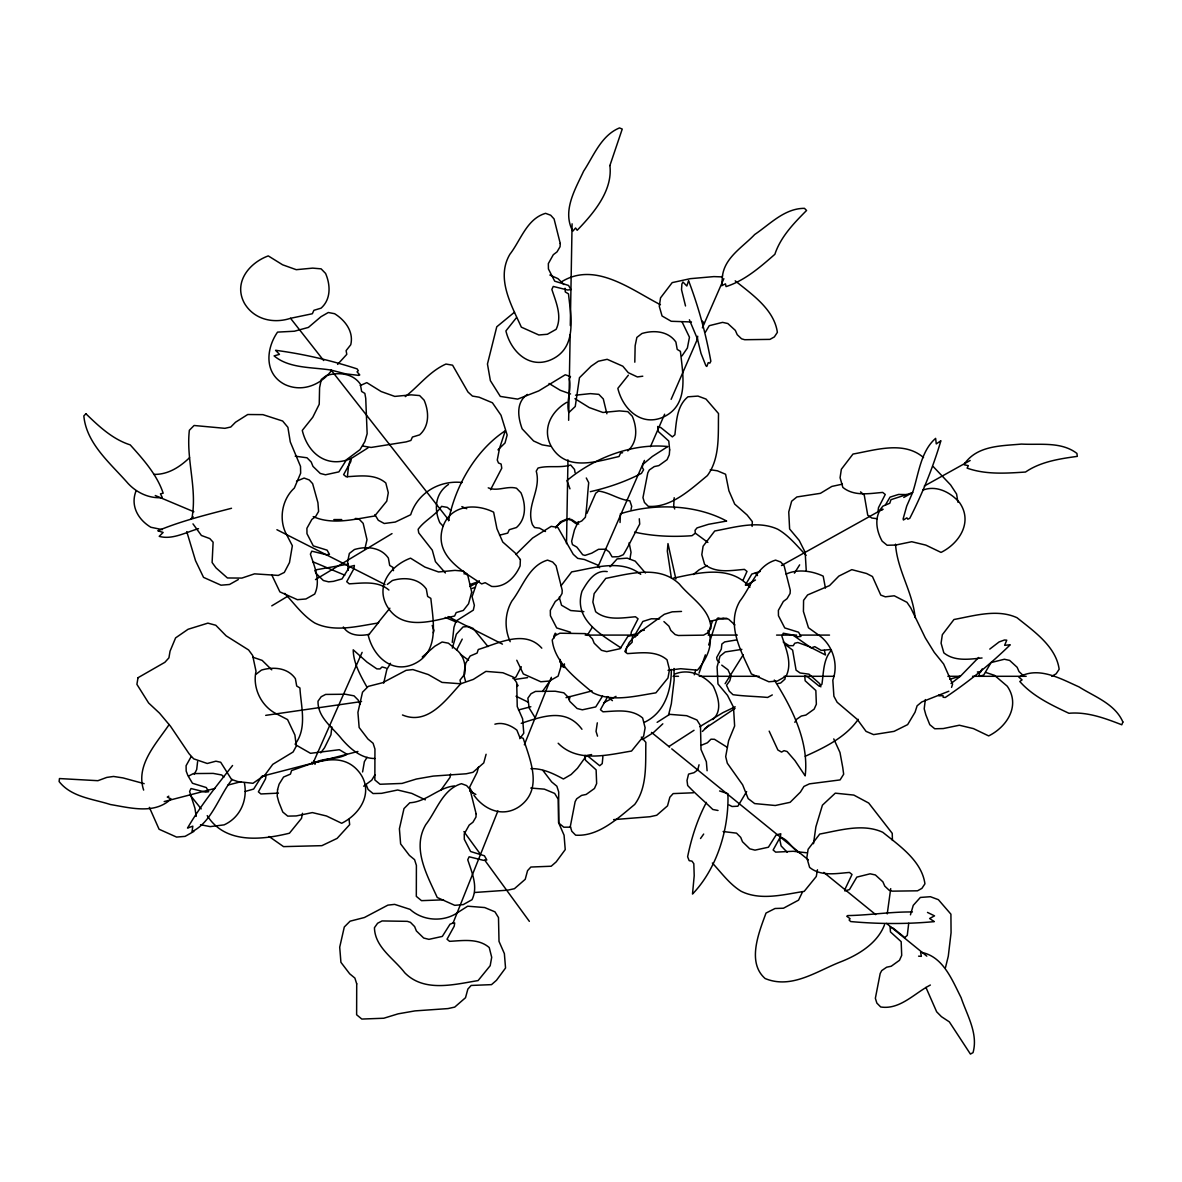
<?xml version="1.0" encoding="UTF-8"?>
<svg xmlns="http://www.w3.org/2000/svg" width="1182" height="1182" viewBox="0 0 1182 1182"><rect width="100%" height="100%" fill="white"/><g stroke="black" fill="none" stroke-linecap="round" stroke-linejoin="round"><path stroke-width="1.5" d="M560.179 659.453L561.169 665.968L564.331 667.475L564.405 663.856M566.503 543.646L567.966 459.872M568.645 420.304L570.152 334.639M570.3 325.508L572.088 223.812M192.134 517.036C197.099 487.678 186.017 459.31 189.356 430.278L194.084 425.49L224.89 428.327L230.785 427.012L235.528 422.225L247.732 414.513L262.906 414.646L282.631 421.014L287.891 427.308L290.27 441.905L300.509 466.373L300.656 473.184L294.333 488.077A34.795 29.535 -82 0 0 285.512 532.55L292.353 545.759L289.487 562.573L284.315 572.428L278.272 575.427L254.529 573.846L241.867 578.087L227.432 577.968L215.996 567.862L212.11 562.514L213.115 542.198L209.805 538.578L201.398 535.476L192.991 523.877M697.262 339.515L697.705 336.205M785.099 676.725L784.996 679.089L780.652 683.019L777.401 683.654M752.121 526.418L752.328 521.617L747.083 514.968L734.702 504.093L728.91 490.781L725.585 474.248L717.371 470.805L710.293 469.727M362.593 771.949L364.381 761.636L367.055 757.322M463.965 673.504L465.752 663.176L470.2 655.995L477.1 653.07L478.267 649.509C498.11 643.466 524.734 629.031 541.799 648.164M674.198 497.696L673.696 506.029L674.7 508.984M602.894 756.731L602.229 763.616L599.702 765.714L588.193 756.406L585.046 755.313L585.43 760.144L596.127 769.866L596.644 783.577L594.443 788.497L586.183 794.437L581.618 795.397L576.683 798.796L575.132 801.677L570.315 826.484L571.807 831.271L575.649 835.172C598.609 836.753 617.935 818.18 634.719 804.44C647.633 786.917 645.372 763.084 645.86 742.385L641.309 737.11M890.711 888.628L887.239 913.878M347.375 476.76L348.69 464.969L350.832 458.719L368.03 447.845M452.278 642.417L453.962 627.258L456.119 620.993L473.317 610.134L474.366 605.347L472.076 596.688L476.73 583.14L479.286 580.82M197.601 761.636L196.7 769.497L194.276 774.373M331.846 726.915L330.945 734.776L324.503 747.778L320.721 752.86M634.808 362.194L635.148 345.705L636.862 337.417L641.944 333.501C653.853 329.955 668.214 330.99 675.897 342.041L677.212 349.414L680.418 351.35C682.856 374.812 689.697 405.899 662.171 417.571C640.319 426.392 622.604 408.322 617.846 388.376L628.351 375.196M383.692 683.152L386.854 669.44L390.503 663.324M136.048 490.929C130.168 505.733 138.087 519.592 150.853 527.261L162.303 529.639M671.317 669.411C671.435 690.391 664.668 712.849 644.264 722.379M813.497 843.712L815.89 826.824L822.436 805.164L835.29 793.166L853.832 795.087L868.711 803.051L892.247 833.354L892.425 840.417M452.337 648.12L456.355 634.187L463.078 626.918L468.53 626.49L473.155 628.44L487.989 646.569M597.309 722.837L596.038 731.363L597.531 736.15M908.722 923.26L907.274 935.42L904.747 937.518L893.252 928.21L890.09 927.102L890.474 931.948L901.172 941.67L901.703 955.381L899.487 960.301L891.228 966.241L886.663 967.201L881.728 970.599L880.191 973.48L875.36 998.288L876.852 1003.075L880.693 1006.975C900.004 1009.989 914.425 993.22 930.367 985.034M629.976 558.761L631.04 552.304L629.12 542.789M450.608 773.974L450.032 777.357L441.063 789.931M302.444 813.29L301.528 818.343L289.442 833.207C261.207 840.107 225.097 844.022 207.219 815.61M817.486 869.775L816.274 876.497L804.188 891.376C783.725 894.523 760.661 900.92 741.144 891.287C729.471 884.121 721.537 872.863 712.347 863.023M625.751 652.42L626.726 647.455L632.134 642.284L632.503 635.236L627.819 636.463L620.107 648.696L606.706 651.622L601.475 650.307L594.191 643.215L592.433 638.886L588.222 634.616L585.12 633.611L559.854 633.212L555.392 635.517L552.23 639.979C554.698 662.88 576.373 678.645 592.847 692.755C612.365 702.389 635.428 695.991 655.892 692.844L667.978 677.966L669.5 669.559L667.017 659.807C656.025 650.336 640.733 652.907 627.347 653.602L624.835 651.489L629.134 642.624L635.576 635.089L664.299 614.315L672.159 611.848L681.512 611.434M630.996 509.59L631.705 506.354L629.858 500.799C618.6 499.646 609.469 492.466 598.565 491.062L595.713 493.249L586.893 513.416M569.34 699.936L569.872 696.641L568.232 696.686M668.524 715.14L671.332 703.763L674.124 680.285L674.021 668.495M884.579 924.619C877.665 943 859.033 954.539 841.407 961.557C817.294 970.732 791.851 989.6 765.138 978.533C746.61 962.34 758.962 932.362 766.025 913.051L775.037 908.5L783.459 908.219L798.544 900.152L802.489 891.967M945.482 967.585L948.289 956.194L951.067 932.731L950.919 914.188L938.39 899.679L930.382 896.71L920.335 897.448L913.258 905.353L910.45 914.824M478.503 767.029L477.129 772.304L469.535 787.36L473.007 793.58M699.05 764.784L697.705 769.955L693.982 772.703L688.574 774.107L687.008 780.43L687.673 785.513C695.518 793.89 704.531 801.352 712.79 809.478L718.035 810.483M433.321 632.813L433.927 630.494L432.198 625.47M939.217 694.691L938.922 695.829L943 695.622L943.162 697.277L945.304 697.454C968.368 681.94 990.28 664.328 1010.226 644.781L1004.626 645.313L1006.754 640.171L1004.493 639.994L999.13 641.929L989.777 649.095M486.098 754.264L483.748 762.907L472.948 772.304L466.21 773.782L433.218 776.086L416.345 779.041L402.043 783.43L380.043 784.257L374.857 779.957L374.945 749.033L373.098 743.271L367.912 738.986L359.151 727.506L357.924 712.377L362.519 692.179L368.311 686.373L382.658 682.708L406.12 670.327L412.887 669.573L428.283 674.553L442.038 682.413L460.744 683.772L473.361 679.384L485.905 671.391L502.911 672.75L513.195 677.035L516.711 682.782L517.243 706.57L522.607 718.804L523.774 733.195L519.74 738.661M925.329 699.567L924.206 708.816L925.816 714.77L929.791 724.684L934.74 728.762L943.206 728.57L959.356 725.231L973.466 728.614L988.669 735.913C1007.034 726.827 1020.701 705.521 1007.227 686.181L994.52 675.336L985.625 672.425M561.169 665.968L558.111 676.119L549.32 681.039L540.809 681.763L523.316 673.932L516.77 660.25M694.277 674.789L695.681 670.253M717.149 618.526L708.653 644.988M912.637 492.525C918.621 474.484 920.615 451.302 935.627 438.374L936.277 443.915L940.902 440.723C932.982 467.496 922.403 493.529 909.785 518.307L907.835 519.208L906.875 517.834L903.417 519.991L903.137 518.854L906.712 506.088L912.637 492.525L903.772 497.459M951.554 687.363L952.589 684.156L943.65 664.018L934.268 652.375L925.255 637.807L910.849 608.036L906.978 602.318L894.242 595.787L885.348 596.821L880.767 595.093L872.449 576.52L866.569 573.506L851.808 569.65L838.865 576.092L829.513 585.607L807.616 594.93L803.583 600.338L803.42 611.463L808.473 627.76L820.559 636.448A34.795 29.535 71.1 0 1 832.822 680.108L833.901 696.242L837.122 702.241L857.319 719.439L866.051 731.377L873.587 734.613L894.05 731.363L907.643 724.61L915.045 712.214L917.114 705.802L921.768 701.96L948.836 691.234M705.358 654.858L699.02 673.164M708.092 633.286L712.643 620.653M742.961 580.421L746.994 571.423L744.424 569.384C731.052 570.478 715.864 573.492 704.59 564.361L701.812 554.683L703.083 546.232L714.726 530.999C735.086 527.261 757.957 520.169 777.741 529.226C789.103 535.712 797.111 546.128 806.124 555.318M364.883 548.773L366.996 539.701L363.155 523.331L358.693 518.735L355.309 518.455M453.075 923.009L454.715 922.965L454.183 926.26L447.032 939.217L449.559 941.33C462.945 940.636 478.222 938.065 489.23 947.536L491.697 957.287L490.19 965.694L478.104 980.572C454.021 984.517 424.175 992.57 404.746 972.771C393.902 958.513 374.857 947.255 374.443 927.707L377.605 923.245L382.067 920.941L407.317 921.339L410.435 922.344L414.646 926.614L416.389 930.943L423.688 938.035L428.918 939.35L442.319 936.425L450.032 924.191L453.075 923.009L497.888 810.985M524.35 744.793L551.344 677.33M597.9 566.946L644.456 460.404M650.425 446.737L664.639 414.202M671.125 399.353L697.483 338.998L689.387 319.775M702.374 327.828L723.857 278.671M312.639 764L362.12 652.361M578.279 521.631L574.452 529.935L571.63 541.238L572.457 544.621L576.875 547.133L582.696 554.757L585.001 555.407L591.739 553.176L598.52 549.305L605.657 549.202L609.291 552.053L612.099 556.885L618.614 556.707L623.328 554.698C629.312 544.902 634.084 534.234 639.713 524.084L639.285 518.78M402.471 714.977C427.869 725.659 445.836 699.907 460.744 683.772L460.034 680.078L464.659 674.198C466.21 665.422 463.817 655.685 456.666 649.952L462.236 639.107M521.306 666.751L515.958 677.02L512.885 678.483M794.851 722.32L796.387 719.439L801.322 716.041L805.888 715.066L814.162 709.126L816.363 704.206L815.846 690.51L805.149 680.773L804.765 675.941L807.912 677.05L819.407 686.343L821.933 684.245C823.647 672.765 823.174 659.142 831.463 650.233M191.056 756.805L186.091 765.685L186.18 771.078L187.908 775.628L192.474 783.267L206.289 787.537L208.682 791.748L205.358 792.088L190.996 788.542L189.608 791.512L194.956 808.252L196.197 816.393M490.545 489.732L501.759 468.205L501.124 464.038L498.479 462.975L497.267 460.049L499.543 448.259L505.275 430.765C475.563 450.298 455.055 486.423 448.51 520.804M745.34 585.031L751.796 574.068L760.277 571.394M706.422 802.386C697.365 819.318 691.411 837.994 687.629 856.758L689.165 860.673L691.987 861.131L693.819 863.717L694.203 875.714L692.504 894.05C717.134 868.415 729.131 828.641 727.905 793.669L719.587 790.965M705.491 332.024L709.259 325.685L722.571 322.376L727.831 323.528L735.337 330.399L737.213 334.669L741.557 338.806L744.69 339.722L769.955 339.382L774.343 336.929L777.372 332.378C774.225 309.566 752.092 294.451 735.204 280.843M885.362 505.054L890.061 497.12L898.542 494.445L906.889 494.578M295.072 744.217C307.453 728.142 300.952 706.467 299.918 687.954L296.697 686.018L295.382 678.645C287.699 667.594 273.338 666.559 261.429 670.105L256.346 674.021M374.945 774.845L371.724 780.194L363.687 786.178M587.188 635.443L592.345 627.184M602.524 696.139L595.743 706.91L582.342 709.821L577.112 708.506L569.813 701.414L568.069 697.085L563.844 692.829L555.259 691.234L535.476 691.411L531.028 693.731L527.866 698.193L529.152 708.003L534.87 717.311M232.204 779.352C218.803 796.077 212.169 821.667 192.045 831.67L192.814 826.159L187.524 828.08C200.438 805.784 216.764 785.616 232.559 765.493M725.113 683.698L743.271 654.739M794.422 573.181L799.653 564.863M982.227 668.909L979.509 673.075L979.065 676.385L983.719 675.025L991.063 662.57L1004.36 659.246L1009.635 660.413L1017.141 667.283L1019.017 671.553L1023.346 675.69M858.235 719.306C845.839 737.273 824.622 747.497 805.238 756.258M681.955 355.945L687.377 348.025L689.461 337.239L682.088 321.918M607.607 696.73L600.456 709.688L602.983 711.8C616.369 711.106 631.646 708.55 642.639 718.006L645.121 727.772L643.614 736.179L631.528 751.058C607.445 754.988 577.584 763.04 558.17 743.242M700.527 838.511L703.689 834.049M542.435 691.47L551.403 678.896M586.464 755.667L577.496 768.241L571.098 774.52L563.4 778.997C553.471 773.589 542.405 768.241 530.94 768.669M712.805 719.557C722.823 710.545 718.065 696.553 713.278 686.181C703.955 675.07 688.766 668.214 674.641 674.124M516.416 317.722L505.911 330.916C510.668 350.847 528.384 368.917 550.251 360.096C577.762 348.424 570.921 317.337 568.498 293.875L565.277 291.939L565.04 288.245M378.772 622.22L368.267 635.399C373.024 655.345 390.74 673.415 412.592 664.594C440.118 652.922 433.277 621.835 430.839 598.373L427.633 596.437L426.318 589.064C418.635 578.013 404.274 576.979 392.365 580.525L387.282 584.44M746.64 791.585L737.878 806.213L732.027 806.508L729.102 804.957M561.095 585.711L571.674 571.881C593.881 568.084 621.111 558.658 640.718 574.334M555.614 528.029L560.386 521.838L566.932 519.001L571.379 520.228L575.826 523.611L581.78 520.952L585.356 517.288C587.114 505.94 587.424 494.253 588.725 482.729L586.287 477.986M627.745 450.933C637.822 442.024 637.172 427.633 632.267 416.212L627.79 411.632L619.353 410.893L602.938 412.474L589.271 407.583L574.954 398.689M389.868 608.198L377.782 623.077C357.319 626.224 334.255 632.621 314.737 622.988C302.577 615.482 294.392 603.603 284.729 593.364M527.379 394.419C515.692 402.441 517.938 417.349 522.149 428.83L533.614 440.989L542.139 444.846L550.265 446.22M448.48 484.457C435.183 493.234 433.764 509.117 439.837 522.71L443.28 526.359M610.045 566.784L617.122 558.894L627.169 558.155L635.192 561.125L645.431 572.989M635.103 637.098L640.999 630.523L644.353 630.272M169.159 724.507C156.467 743.434 135.309 765.138 143.643 790.093M337.609 364.396L346.799 354.334L346.104 350.64L350.744 344.76C353.92 331.684 345.159 320.263 334.595 313.703L328.3 312.506L320.957 316.732L308.399 327.414L294.392 331.226L277.548 332.112C265.802 348.912 264.044 374.147 285.158 384.652C302.326 392.454 320.677 384.992 331.507 370.542M497.977 449.854L505.024 442.955L507.152 435.035L501.02 415.251L492.406 402.767L479.079 397.196L472.431 396.073L467.969 392.01L452.573 365.179L445.939 364.056C429.554 371.355 419.093 385.849 405.278 396.62M702.418 731.422L708.816 725.157M951.037 683.477L960.345 676.296L978.652 657.488M662.821 723.812L653.41 732.604L642.225 739.622M190.524 519.297L193.198 516.83M515.81 554.506L532.58 538.061L551.226 526.345L557.86 527.467L573.24 554.299L577.717 558.362L584.351 559.485L597.678 565.04L599.599 567.818M514.525 312.166L496.765 326.793L487.457 364.012L490.367 380.634L500.296 396.413L517.672 399.117L538.756 390.902L565.262 374.768L570.463 376.556L569.281 378.831C571.822 390.223 565.823 401.585 568.793 412.621L575.25 406.49L579.461 377.723L591.133 366.184L598.284 361.249L607.164 359.313L622.825 366.198L628.233 372.655L637.379 376.94L642.786 376.201M693.258 574.555L699.064 569.842L707.132 565.557M566.813 402.308C551.226 411.351 541.844 428.933 551.122 446.116C565.927 472.076 596.009 461.66 619.028 456.518L620.565 453.105L622.604 452.736M556.116 526.463L561.76 522.03L569.887 518.396M703.408 323.824L704.457 323.041L701.886 321.002M620.048 522.503L620.432 513.756C653.809 503.222 695.341 504.167 726.635 521.055L708.506 524.306L697.04 527.896L695.031 530.349L695.356 533.185L691.987 535.697C672.898 537.086 653.321 536.332 634.586 532.122M516.918 686.417L518.115 685.56L517.022 684.319M616.029 696.346L603.633 702.832M735.056 708.387L704.516 728.792M422.255 656.985L434.769 646.259L442.098 642.003L448.392 643.185L456.666 649.952M668.879 746.536L694.026 730.299M657.133 722.335L669.677 714.342L686.683 715.701L696.952 719.986L700.483 725.733L701.015 749.521L706.363 761.755L707.102 770.753M699.714 726.708L723.015 712.598L735.16 706.792M271.771 605.849L287.654 596.304M315.491 579.579L392.01 533.599M189.593 457.656C179.812 467.008 168.11 474.75 153.778 474.381M168.79 796.18L167.268 797.067L171.05 798.914C154.606 814.738 130.227 807.794 110.399 804.528C92.817 798.855 71.319 797.185 59.1 781.524L59.469 778.554L97.914 780.696L106.779 777.416L113.531 776.456L123.046 777.919L144.16 783.666M238.321 579.549L229.53 584.484L221.019 585.193L203.526 577.363L195.518 560.652L186.771 531.634M193.878 831.434L185.101 836.368L176.576 837.078L159.082 829.247L149.36 807.35M745.842 585.356L755.475 579.993M781.45 565.543L882.91 509.073M924.339 486.009L970.171 460.492M1051.744 676.267L1056.132 673.814L1059.161 669.263C1056.014 646.451 1033.895 631.336 1017.008 617.713C997.209 608.671 974.352 615.748 953.977 619.501L942.335 634.719L941.079 643.171L943.842 652.863C954.598 661.595 969.225 659.26 982.05 657.975M772.304 694.927L767.606 697.454C756.052 696.361 744.365 696.257 732.988 694.691L729.264 691.175L726.502 685.279L729.811 680.773L730.964 676.296L727.994 669.81L721.744 665.141M469.889 586.523L479.316 581.514M188.943 775.88L193.405 773.575L213.174 773.397L221.773 774.993L223.871 777.121M786.089 574.112C797.422 568.778 812.019 570.832 823.189 576.136L825.42 588.045M918.577 956.164L921.354 956.341L920.601 952.19C943.088 956.046 951.968 979.775 961.114 997.682C966.979 1015.19 978.386 1033.496 973.037 1052.63L970.422 1054.078L949.338 1021.869L941.433 1016.668L936.661 1011.807L925.934 987.413M561.553 281.789C595.107 261.015 631.129 289.708 660.442 304.705M360.288 385.524L366.804 382.628L381.121 391.523L394.788 396.413L411.203 394.847L419.64 395.571L424.116 400.166C429.022 411.572 429.672 425.963 419.595 434.873L412.429 437.045L410.878 440.458L406.091 441.905L371.089 447.446L362.963 446.072M198.517 528.679C185.958 532.255 172.188 540.041 159.201 536.362L163.146 532.447L157.782 530.777C181.57 520.848 206.776 514.717 231.524 508.275M882.718 509.575L878.063 510.949L878.507 507.625L885.259 494.475L882.688 492.421C869.331 493.529 854.128 496.543 842.855 487.412L840.077 477.72L841.348 469.269L852.99 454.051C875.744 450.032 903.831 440.605 923.526 457.552M296.505 481.207L304.114 478.06L309.256 479.951L312.639 483.66L317.928 502.719L318.608 511.437L315.594 516.608L311.856 519.415L306.906 528.295L306.98 533.688L313.274 545.877L327.089 550.147L329.483 554.373L326.158 554.698L311.797 551.167L310.408 554.136C314.545 566.887 320.987 580.983 314.693 594.058L305.902 598.978L297.391 599.688L279.883 591.872L271.89 575.146M701.074 745.369L707.383 742.784L710.988 739.193L714.475 739.297L727.388 747.393M472.209 588.429L475.415 587.277M469.963 584.573L478.311 581.662M710.042 621.348L723.354 618.038L728.614 619.191L734.864 624.923M348.335 564.11L315.535 569.887M912.164 492.791L890.962 499.676L889.795 503.237L882.91 506.162C873.853 516.12 876.054 530.349 882.156 541.164L887.106 545.242L895.587 545.065L911.721 541.725L925.831 545.109L941.035 552.408C959.415 543.306 973.067 522.016 959.592 502.675C950.624 492.303 936.395 484.856 922.714 490.175M521.247 723.325C542.405 716.41 565.912 707.53 581.958 729.264M949.826 679.251L959.784 676.296M245.102 791.482L253.657 789.059L261.37 776.825L266.053 775.599L265.522 778.894L258.385 791.851L260.897 793.964L278.45 793.122M164.18 801.573L214.961 788.438M227.934 785.084L241.025 781.686M261.843 776.308L357.939 751.457M518.499 709.939L530.836 706.747M566.015 697.646L592.034 690.923M494.889 724.182C502.631 721.951 510.846 725.29 516.889 730.136L519.681 737.08L523.227 738.322C530.408 760.794 543.454 789.812 518.898 806.878C502.616 817.634 484.265 809.862 473.879 795.131M590.291 491.682C607.976 487.693 625.367 481.709 641.442 473.361L643.584 469.742L642.195 467.245L643.111 464.201L652.316 456.488L667.8 446.53C632.414 442.955 593.719 458.055 566.961 480.601L569.96 488.816M726.827 618.289L722.941 619.161L717.976 617.905M672.957 578.279C698.163 572.886 730.639 564.331 749.861 587.365M842.426 484.147L831.832 486.423L820.411 493.337L796.89 496.957L791.644 501.212L788.749 511.954L789.62 528.989L799.18 540.381L805.178 552.334L806.272 571.054M462.177 482.507C439.734 480.04 417.748 492.599 410.686 514.731L395.276 522.06L384.239 523.493L378.299 520.272L374.886 514.628M586.641 755.49L591.606 754.559M290.536 318.298L312.344 313.747L313.895 310.319L321.061 308.162C331.152 299.238 330.502 284.862 325.582 273.441L321.12 268.846L312.669 268.122L296.268 269.688L282.601 264.798L268.27 255.903C249.018 262.951 233.15 282.646 244.452 303.331C254.071 319.568 273.397 323.942 290.536 318.298L323.646 360.51M499.543 535.18L507.728 533.112L509.279 529.699L516.445 527.527C526.537 518.617 525.887 504.241 520.981 492.82L516.504 488.225C507.093 485.595 497.371 491.801 488.24 487.841M613.606 819.628L649.967 816.732L656.719 815.255L667.52 805.858L669.854 797.215L673.164 793.595L693.494 792.782M736.12 639.994L724.64 641.929L721.862 644.042L721.33 649.095L716.676 657.488L717.001 659.852L719.365 662.496M741.838 649.376L725.231 651.947L719.986 656.187L717.09 666.929L717.962 683.964L727.521 695.356L733.52 707.309L734.628 726.029L728.614 740.7L725.689 756.613L727.314 763.217L742.651 784.863L748.162 798.604L754.663 803.583L775.303 805.503L790.137 802.312L800.377 792.132L803.952 786.429L809.419 783.858L840.092 779.913L843.667 774.21L842.751 767.487L839.988 752.491L833.768 738.898M265.714 715.361L361.544 701.547M514.362 679.532L527.615 677.626M463.965 573.846L466.713 573.477M369.449 634.261C360.318 636.271 348.734 635.931 343.371 626.977M668.037 670.312L680.64 668.716L697.439 670.164C706.082 659.881 714.608 643.658 707.929 630.582M454.361 785.971C438.3 787.448 426.421 801.913 409.785 802.77L403.993 808.577L399.398 828.774L400.624 843.904L409.386 855.384L414.572 859.669L416.404 865.431L416.315 896.355L421.501 900.654L443.516 899.827M829.661 649.627L821.239 650.395L814.753 646.643L811.207 647.869L792.959 635.089L783.282 633.227L781.893 636.197C786.03 648.948 792.457 663.058 786.163 676.119L777.387 681.039L768.861 681.763L751.368 673.932C741.336 651.696 725.837 624.938 739.917 601.062C750.895 586.893 756.835 565.587 775.599 560.12L780.726 562.026L784.109 565.735L790.27 590.232L790.093 593.497L787.064 598.668L783.341 601.475L778.377 610.355L778.465 615.748L784.745 627.938L798.574 632.222L800.968 636.433L797.643 636.773L792.959 635.089M927.486 912.415L934.519 915.858L929.613 918.517L934.297 921.62C906.505 924.221 878.389 924.058 850.7 921.561L849.149 920.069L850.065 918.68L846.77 916.272L847.73 915.577C869.346 915.252 890.77 911.691 912.401 911.972M474.676 892.484L507.669 890.179L514.421 888.701L525.222 879.305L527.556 870.661L530.866 867.041L551.196 866.229L556.19 861.885L565.232 849.607L564.065 835.201L558.717 822.982L558.185 799.18L554.668 793.432L544.385 789.148L530.777 788.054M691.455 321.962L671.228 321.282L662.053 315.978L659.275 306.301L660.546 297.849L672.189 282.616L690.303 278.671L713.839 276.603L722.202 276.898M607.208 571.586C594.664 569.606 587.306 582.017 581.987 591.251C573.196 619.826 601.372 634.601 620.89 647.869M570.581 827.164L563.799 827.208L558.613 822.908L558.702 791.984L556.87 786.222L551.684 781.937L542.922 770.457M575.545 395.187L590.379 393.621L598.816 394.345L603.293 398.94L606.883 413.789M333.841 519.578L341.746 519.563M585.193 635.089L637.571 635.089M708.166 635.089L737.346 635.089M776.574 635.089L796.609 635.089M800.273 635.089L829.513 635.089M673.075 676.296L678.512 676.296M699.271 676.296L759.125 676.296M784.139 676.296L833.724 676.296M947.861 676.296L960.345 676.296M972.55 676.296L1026.183 676.296M295.219 456.178L307.01 457.789L311.221 462.044L312.964 466.373L320.263 473.465L325.493 474.78L338.894 471.869L346.607 459.621L360.008 449.648L364.839 441.64L367.144 433.72L365.726 398.304L364.854 393.399L361.633 391.464L360.318 384.091C352.635 373.039 338.274 372.005 326.365 375.551L321.282 379.452L319.583 387.755L319.229 404.244L312.772 417.246L302.267 430.425C308.014 454.021 327.399 468.693 351.29 458.394L350.759 461.689L343.622 474.647L346.134 476.76C359.52 476.065 374.812 473.509 385.805 482.965L388.287 492.731L386.765 501.138L374.679 516.017C354.763 519.061 332.393 525.281 313.215 516.608M723.133 831.537L736.519 833.147L740.73 837.403L742.488 841.732L749.772 848.824L755.003 850.139L768.403 847.228L776.116 834.98L780.8 833.753L779.869 839.914L781.11 845.928L787.182 852.252M977.396 671.937L980.691 672.13M374.857 758.504C361.367 758.637 350.212 748.812 341.864 739.149C332.807 727.536 317.589 717.563 318.017 701.192L321.194 696.73L325.641 694.425L345.41 694.248L354.009 695.829L358.22 700.099L359.978 704.428M583.849 611.626L570.714 610.547L561.539 605.243L559.234 597.161M806.287 852.739L793.196 851.276L775.643 852.133L773.131 850.006L780.268 837.063C788.689 839.634 791.94 849.031 799.653 852.931M877.074 518.706L871.755 517.997L867.736 515.189L864.264 495.14L860.555 491.86M331.167 370.114C312.417 367.026 289.221 368.681 274.106 355.885L279.469 354.378L275.583 350.3C303.272 353.935 330.65 360.318 357.097 368.887L358.279 370.675L357.067 371.842L359.756 374.916L358.678 375.374L345.499 373.837L331.167 370.114L448.968 520.331M747.068 585.09L750.304 585.592M311.797 762.316L314.309 762.848C324.592 757.352 337.151 760.085 347.006 754.279L339.367 749.698L310.511 753.318L296.283 745.162M659.674 618.91L651.341 618.777L642.86 621.451L635.517 633.921L630.863 635.281L631.306 631.971L638.058 618.807L635.488 616.768C622.116 617.861 606.913 620.875 595.654 611.744L592.876 602.066L594.147 593.615L605.775 578.382C629.725 573.743 659.334 564.804 679.34 584.011C690.598 597.944 709.968 608.627 710.973 628.144L707.944 632.71L703.556 635.148L678.291 635.488L675.158 634.571L670.815 630.434L668.938 626.164L663.929 621.584M386.115 668.037L382.052 666.943L380.013 668.938L376.851 668.879L366.952 662.083L353.211 649.819C353.374 662.984 360.377 675.291 366.642 686.579M549.866 275.037L557.963 278.627L563.962 284.567M570.522 632.222L556.692 627.938L550.413 615.748L550.324 610.355L555.289 601.475L559.012 598.668L562.041 593.497L562.218 590.232L556.057 565.735L552.674 562.026L547.547 560.12C528.782 565.587 522.843 586.893 511.865 601.062C504.625 613.635 504.359 628.529 510.166 641.678M253.051 657.281L262.138 660.383L271.757 669.825M570.551 393.961L560.298 390.296L549.024 383.47M200.512 824.711L210.16 826.617L224.078 824.873C240.434 817.456 247.895 799.859 244.334 782.661M155.27 495.524L193.848 511.747M312.683 561.701L344.775 575.176M445.289 617.432L456.651 622.22M461.867 506.59L466.742 508.733M516.032 696.213L528.324 702.241M276.913 529.713L385.051 584.573M448.081 616.561L502.439 644.131M425.328 799.83L411.764 793.388L397.64 790.004L381.505 793.344L373.024 793.536L368.09 789.458L366.095 784.493M784.685 644.101L792.62 650.115L796.077 670.164L800.096 672.972L808.976 674.168L819.702 683.654L820.869 686.89M545.493 531.516L539.568 528.147L534.53 527.527L532.461 524.719C525.473 505.94 541.563 490.205 536.244 471.16L538.032 468.042C548.655 465.147 559.825 468.279 570.67 465.014L574.511 469.431L575.087 472.697M469.742 790.95L475.858 794.452M578.722 524.128L571.408 519.43M388.908 590.025C377.915 580.569 362.623 583.125 349.237 583.834L346.725 581.707L353.861 568.764L354.393 565.454L349.709 566.68L341.997 578.929L333.442 581.352L328.596 581.84L323.366 580.525L316.082 573.433L314.914 570.551M783.223 641.989L789.074 645.653L793.27 645.697L794.747 643.244L797.82 642.506L809.109 646.598L825.494 654.991L824.312 650.307M269.053 836.472L283.532 846.622L321.888 845.662L337.121 838.393L349.68 824.622L349.059 819.377M460.478 654.311L468.545 660.236M695.356 533.185L707.9 542.435M607.4 696.567L612.424 700.66M651.489 732.397L669.633 747.142M671.745 748.856L808.355 859.875M823.795 872.434L875.714 914.617M886.53 923.423L926.806 956.149M556.234 634.069L555.23 633.227L553.841 636.197L554.299 637.778M451.096 510.609L447.328 507.373L441.566 506.369C435.212 515.736 424.56 520.361 418.147 529.3L418.724 532.846L432.302 550.177L435.449 561.657L445.392 572.96M933.219 466.58L950.594 484.901L956.593 494.046L957.908 502.187M201.206 808.887L189.933 794.821M755.298 573.034L757.514 575.575M559.81 661.713L564.331 667.475M774.299 680.049C792.029 707.959 809.197 741.882 805.178 775.88L794.939 760.573L787.079 751.516L784.021 750.659L781.553 752.092L777.889 750.009L769.172 731.141M463.92 831.611L480.527 854.379M484.797 860.245L529.359 921.354M313.984 760.972L315.047 764.37M697.483 338.998L701 353.388L705.89 365.726L706.806 366.45L708.254 362.638L709.835 363.155L710.855 361.249C705.876 333.9 698.503 306.773 688.574 280.681L686.831 286.014L682.96 282.01L681.896 284.005L681.526 289.708L685.516 305.975M463.876 675.129L465.486 681.083M895.528 544.163C897.168 570.123 912.785 591.99 915.104 617.551M675.882 579.062L667.978 543.602L667.328 551.137L671.317 577.614M393.503 570.655L392.912 567.375L389.691 565.439L388.376 558.081C380.707 547.015 366.346 545.995 354.423 549.527L349.355 553.442L347.641 561.745L348.188 570.359M356.713 983.838L356.624 1014.762L361.81 1019.061L383.81 1018.234L398.112 1013.846L414.985 1010.891L447.978 1008.586L454.715 1007.108L465.516 997.711L467.865 989.068L471.175 985.448L491.505 984.636L496.484 980.292L505.541 968.014L504.374 953.608L499.011 941.389L498.494 917.587L494.963 911.839L484.694 907.554L467.688 906.195L455.144 914.188A34.795 29.535 2.9 0 1 410.051 909.357L394.655 904.378L387.888 905.131L364.425 917.513L350.094 921.177L344.302 926.983L339.707 947.181L340.918 962.311L349.68 973.791L354.881 978.075L356.713 983.838M844.879 889.485L844.82 890.947L849.474 889.588L856.817 877.118L870.129 873.808L875.389 874.961L882.895 881.831L884.771 886.116L889.115 890.238L892.247 891.154L917.513 890.814L921.901 888.376L924.93 883.811C921.783 861.013 899.65 845.884 882.762 832.276C862.978 823.219 840.107 830.296 819.732 834.049L808.104 849.282L806.833 857.733L809.611 867.411C820.869 876.542 836.073 873.528 849.444 872.434L852.015 874.473L844.879 889.485M609.897 165.539C612.897 190.583 593.704 213.174 577.171 230.283L575.59 227.993L572.797 231.155C561.952 211.061 575.146 189.445 583.598 171.198C593.763 155.773 601.121 135.502 619.486 127.922L622.234 129.074L609.897 165.539M520.375 559.559L520.095 565.956C515.13 577.363 505.083 587.676 491.682 586.435L485.196 582.696L481.65 583.908C462.132 570.655 433.957 555.865 442.748 527.29C450.091 504.891 475.312 502.985 493.633 512.175L496.942 528.709L502.749 542.021L515.116 552.91L520.375 559.559M476.124 813.792L475.962 817.058L472.933 822.229L469.21 825.051L464.245 833.931L464.319 839.323L470.613 851.513L484.428 855.783L486.821 859.994L483.497 860.333L469.151 856.787L467.747 859.757C471.884 872.508 478.326 886.618 472.032 899.679L463.241 904.614L454.73 905.323L437.237 897.493C427.19 875.256 411.691 848.499 425.786 824.622C436.749 810.453 442.703 789.148 461.468 783.681L466.595 785.587L469.978 789.295L476.124 813.792M560.238 243.448L560.061 246.713L557.032 251.884L553.309 254.706L548.345 263.586L548.433 268.979L554.713 281.168L568.542 285.438L570.936 289.649L567.611 289.989L553.25 286.443L551.861 289.413C555.998 302.178 562.425 316.274 556.131 329.335L547.355 334.27L538.829 334.979L521.336 327.148C511.304 304.912 495.79 278.154 509.885 254.278C520.863 240.109 526.803 218.803 545.567 213.336L550.694 215.242L554.077 218.951L560.238 243.448M277.563 789.635L277.209 796.18L278.819 802.135L282.793 812.049L287.743 816.127L296.209 815.935L312.358 812.595L326.468 815.979L341.672 823.278C360.037 814.191 373.704 792.9 360.229 773.545C342.691 749.344 313.924 762.937 291.599 770.546L290.432 774.121L283.547 777.047L279.085 784.213L277.563 789.635M669.662 449.899L669.293 454.745L667.091 459.665L658.832 465.605L654.267 466.58L649.332 469.978L647.795 472.859L642.964 497.652L644.456 502.453L648.297 506.354C671.273 507.935 690.583 489.363 707.368 475.607C720.281 458.099 718.021 434.267 718.523 413.567L705.994 399.058L697.971 396.088L687.939 396.812C676.695 405.987 676.532 421.486 674.878 434.784L672.351 436.882L660.841 427.588L657.694 426.48L658.078 431.312L668.776 441.049L669.662 449.899M722.498 275.761L721.7 285.704L725.497 283.872L726.058 286.591C744.837 280.607 760.262 267.043 774.86 254.307C780.622 236.961 793.669 223.413 806.567 210.47L804.469 208.342C784.597 208.298 770.014 224.181 754.707 234.509C742.946 246.92 724.935 257.292 722.498 275.761M471.707 592.093L468.56 603.78L463.344 610.429L456.178 612.586L454.627 616.014C431.607 621.156 401.54 631.572 386.736 605.612C375.433 584.927 391.301 565.232 410.553 558.17L424.885 567.079L438.552 571.97L454.952 570.389L463.403 571.128L467.865 575.708L471.707 592.093M138.013 677.714L136.905 684.348L148.622 702.995L159.555 713.189L170.563 726.324L189.061 753.732L193.7 758.844L207.249 763.483L215.907 761.193L220.694 762.257L231.554 779.455L237.818 781.597L252.978 783.297L264.857 775.082L272.776 764.34L293.106 751.988L296.327 746.049L294.894 735.012L287.581 719.602L274.387 712.746A34.795 29.535 62.9 0 1 256.021 671.273L252.638 655.449L248.604 649.967L226.146 635.842L215.804 625.263L207.884 623.136L188.086 629.267L175.601 637.881L170.045 651.208L168.923 657.857L164.859 662.319L138.013 677.714M1122.9 722.025L1121.792 724.788C1104.771 718.154 1087.13 711.623 1068.927 713.278C1051.419 705.004 1032.817 696.316 1019.8 681.497L1022.075 679.886L1018.869 677.153C1038.756 665.954 1060.609 678.764 1079.003 686.89C1094.606 696.789 1114.995 703.792 1122.9 722.025M965 463.122L964.202 464.792L968.324 465.634L967.127 468.131C985.699 474.75 1006.178 473.317 1025.518 472.032C1040.603 461.719 1059.19 458.852 1077.304 456.37L1076.92 453.415C1061.141 441.329 1039.924 445.126 1021.47 444.077C1001.701 445.939 978.075 445.304 965 463.122M85.931 413.774L83.833 415.901C86.404 443.9 110.842 463.64 128.144 483.541C136.964 492.938 149.449 498.715 162.348 497.578L160.457 493.825L163.175 493.204C156.925 474.514 143.14 459.281 130.212 444.875C112.778 439.349 99.052 426.495 85.931 413.774"/></g></svg>
